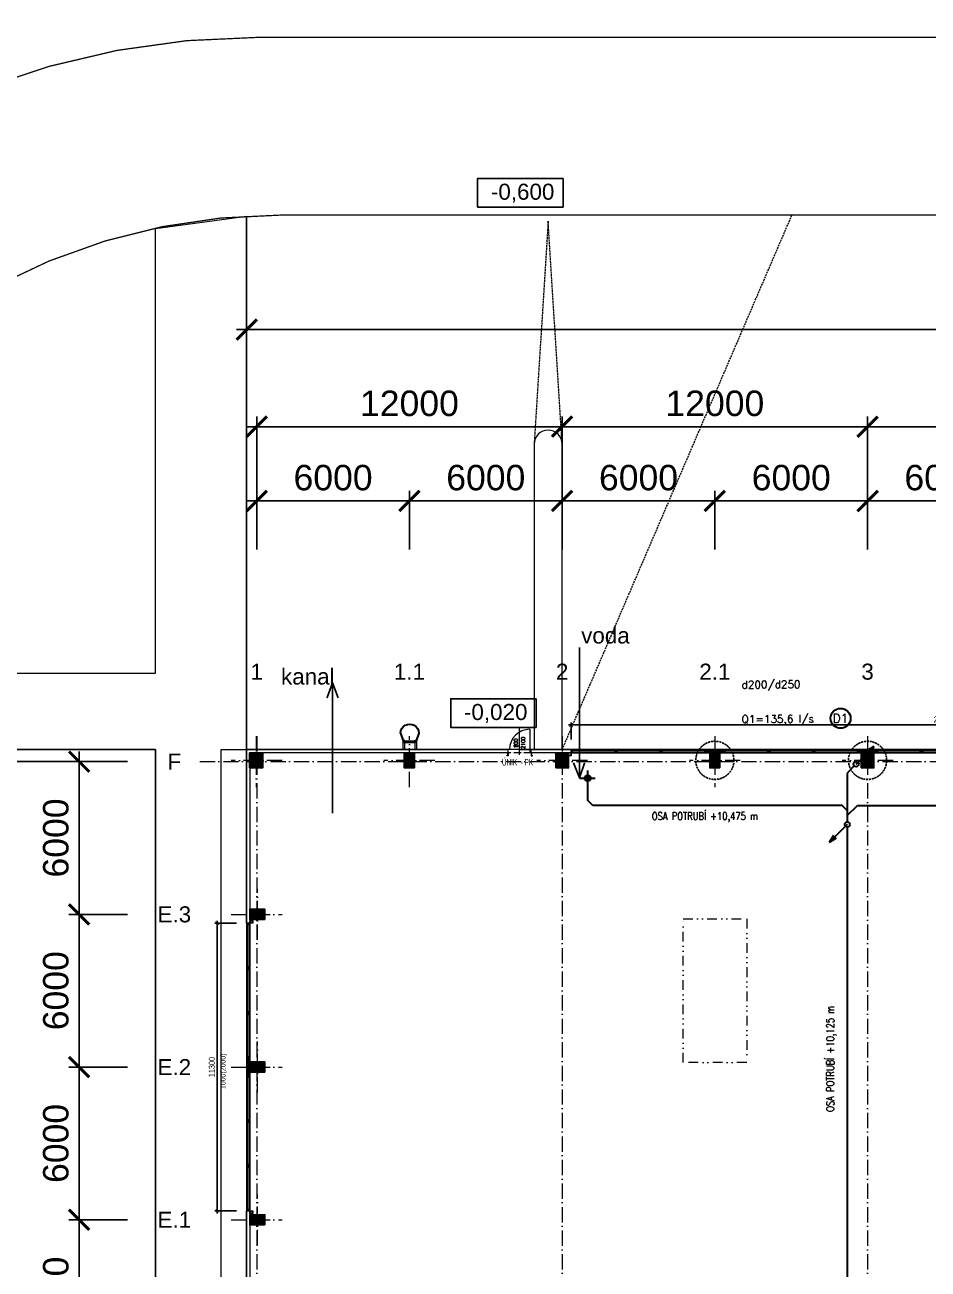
# Model space of a CAD drawing. Header units: millimetres. Extents: x 325046 to 1268204, y 1875583 to 2761998.
# Drawn here: x 696971 to 732457, y 2570956 to 2619836 of the extents above; entities that cross this region are included whole.
import ezdxf
from ezdxf.enums import TextEntityAlignment as Align

# ---------------------------------------------------------------- set-up
doc = ezdxf.new("R2010")
doc.units = ezdxf.units.MM
doc.header["$LTSCALE"] = 100
doc.header["$PDMODE"] = 65
for name, pattern in [('ACAD_ISO05W100', [33, 24, -3, 0, -3, 0, -3]), ('ACAD_ISO10W100', [18.5, 12, -3, 0.5, -3]), ('Carkovana', [0.21, 0.15, -0.06]), ('CONTINOUS', [0]), ('DASHED', [0.75, 0.5, -0.25]), ('DIVIDE', [31.75, 12.7, -6.35, 0, -6.35, 0, -6.35]), ('SO02_F11anp01$0${ Leader Line}', [0])]:
    doc.linetypes.add(name, pattern=pattern)
for name, color, linetype, lineweight, true_color in [('DVEŘE - POPIS', 7, 'Continuous', 5, 0x008a22), ('Komunikace - obrys - 1.etapa', 7, 'Continuous', 15, 0x901be4), ('Komunikace - obrys - páteřní', 7, 'Continuous', 25, 0xd91268), ('Korabek-bezp_vtoky_trasy', 7, 'CONTINOUS', 30, 0x9d626f), ('Korabek-text', 7, 'Continuous', 0, 0x7a7a7a), ('Korabek-trasy', 7, 'Continuous', 30, 0x7478c3), ('Korabek-vpuste', 7, 'Continuous', 30, 0x6f7ceb), ('Manipulační - obrys - 1. etapa', 7, 'Continuous', 13, 0x1a63a8), ('OCELOVÉ KONSTRUKCE', 7, 'Continuous', 13, 0x2865c8), ('otvory', 7, 'Continuous', 20, 0xb30000), ('Parkování - členění - 2. etapa', 7, 'Continuous', 9, 0x4f4fb0), ('PO - dveře a odolnosti', 7, 'Continuous', 9, 0xc51645), ('POŽÁRNÍ ŽEBŘÍK', 7, 'Continuous', 13, 0x4752b3), ('Pěší - obrys - 1. etapa', 7, 'Continuous', 13, 0x1a63a8), ('Světlíky', 7, 'DIVIDE', 15, 0xf81696)]:
    doc.layers.add(name, color=color, linetype=linetype, lineweight=lineweight, true_color=true_color)
for name, color, linetype, lineweight in [('FASÁDY filling', 7, 'Continuous', 5), ('Objekty - osy', 5, 'ACAD_ISO10W100', 20), ('OBVODOVÝ PLÁŠŤ', 2, 'Continuous', 9), ('ŽB - Šraf-prefa', 253, 'Continuous', 13)]:
    doc.layers.add(name, color=color, linetype=linetype, lineweight=lineweight)
for name, color, linetype in [('Kanal - napojení', 2, 'Continuous'), ('kóty 100', 5, 'Continuous'), ('Kóty osové', 5, 'Continuous'), ('OKNA - RASTR', 5, 'Continuous'), ('ŽB- SLOUPY', 3, 'Continuous')]:
    doc.layers.add(name, color=color, linetype=linetype)
for name, color, linetype, true_color in [('Popis OS', 7, 'Continuous', 0xbd0a5d), ('Příprava na dock', 7, 'Continuous', 0x616161), ('VÝŠKOVÉ KOTY', 7, 'Continuous', 0xf90b4b)]:
    doc.layers.add(name, color=color, linetype=linetype, true_color=true_color)
doc.styles.add('ARIAL NARROW', font='ARIALN.TTF')
doc.styles.add('ARIL-TENKÝ', font='arial.ttf')
doc.styles.add('FSIMPLEX', font='simplex.shx')
doc.styles.add('ROMANS', font='romans.shx', dxfattribs={"width": 0.8})
doc.dimstyles.new('100', dxfattribs={"dimscale": 100, "dimtxt": 2.3, "dimasz": 1.5, "dimexe": 1, "dimexo": 4, "dimgap": 1, "dimtad": 1, "dimdec": 0, "dimzin": 0, "dimdsep": 46, "dimtxsty": 'ARIAL NARROW', "dimblk": 'ARCHTICK', "dimcen": 4, "dimdle": 1, "dimclrd": 256, "dimclre": 256, "dimclrt": 7, "dimadec": 0, "dimazin": 0, "dimtfac": 1, "dimtdec": 0, "dimtix": 1, "dimtofl": 0, "dimtmove": 0, "dimatfit": 2, "dimldrblk": 'OBLIQUE', "dimfxl": 1, "dimtolj": 1, "dimtzin": 0, "dimlwd": -1, "dimlwe": -1, "dimarcsym": 1})
doc.dimstyles.new('400', dxfattribs={"dimscale": 400, "dimtxt": 2.5, "dimasz": 2, "dimexe": 1, "dimexo": 12, "dimgap": 1, "dimtad": 1, "dimdec": 0, "dimzin": 0, "dimdsep": 46, "dimtxsty": 'ARIL-TENKÝ', "dimblk": 'ARCHTICK', "dimcen": 4, "dimdle": 1, "dimclrd": 256, "dimclre": 256, "dimclrt": 7, "dimadec": 0, "dimazin": 0, "dimtfac": 1, "dimtdec": 0, "dimtix": 1, "dimtofl": 0, "dimtmove": 0, "dimatfit": 0, "dimldrblk": 'OBLIQUE', "dimfxl": 1, "dimtolj": 1, "dimtzin": 0, "dimlwd": -1, "dimlwe": -1, "dimarcsym": 0})

# ---------------------------------------------------------------- blocks, each defined once
blk = doc.blocks.new('H1 PU')
at = {"layer": 'Příprava na dock', "linetype": 'DASHED', "ltscale": 1.5}
blk.add_circle((1537736, -4876565), 750, dxfattribs=at)
blk = doc.blocks.new('_ARCHTICK')
at = {"color": 0, "linetype": 'ByBlock', "const_width": 0.15}
blk.add_lwpolyline([(-0.5, -0.5), (0.5, 0.5)], dxfattribs=at)
blk = doc.blocks.new('*D130')
at = {"layer": 'Defpoints', "color": 0, "transparency": 16777216}
for p in [(705804, 2590893), (699102, 2584893), (705804, 2584893)]:
    blk.add_point(p, dxfattribs=at)
at = {"layer": 'Kóty osové', "transparency": 16777216}
for p, q in [((699102, 2591293), (699102, 2584493)), ((701004, 2590893), (698702, 2590893)), ((701004, 2584893), (698702, 2584893))]:
    blk.add_line(p, q, dxfattribs=at)
at = {"layer": 'Kóty osové', "transparency": 16777216, "xscale": 800, "yscale": 800, "zscale": 800}
for p, rotation in [((699102, 2590893), 90), ((699102, 2584893), 270)]:
    blk.add_blockref('_ARCHTICK', p, dxfattribs=dict(at, rotation=rotation))
at = {"layer": 'Kóty osové', "color": 7, "transparency": 16777216, "insert": (698191, 2587893), "char_height": 1000, "attachment_point": 5, "rotation": 90, "style": 'ARIL-TENKÝ'}
blk.add_mtext('\\A1;6000', dxfattribs=at)
blk = doc.blocks.new('_Oblique')
at = {"color": 0, "lineweight": -2}
blk.add_line((-0.5, -0.5), (0.5, 0.5), dxfattribs=at)
blk = doc.blocks.new('*D131')
at = {"layer": 'Defpoints', "color": 0, "transparency": 16777216}
for p in [(705804, 2584893), (699102, 2578893), (705804, 2578893)]:
    blk.add_point(p, dxfattribs=at)
at = {"layer": 'Kóty osové', "transparency": 16777216}
for p, q in [((701004, 2584893), (698702, 2584893)), ((699102, 2585293), (699102, 2578493)), ((701004, 2578893), (698702, 2578893))]:
    blk.add_line(p, q, dxfattribs=at)
at = {"layer": 'Kóty osové', "transparency": 16777216, "xscale": 800, "yscale": 800, "zscale": 800}
for p, rotation in [((699102, 2584893), 90), ((699102, 2578893), 270)]:
    blk.add_blockref('_ARCHTICK', p, dxfattribs=dict(at, rotation=rotation))
at = {"layer": 'Kóty osové', "color": 7, "transparency": 16777216, "insert": (698191, 2581893), "char_height": 1000, "attachment_point": 5, "rotation": 90, "style": 'ARIL-TENKÝ'}
blk.add_mtext('\\A1;6000', dxfattribs=at)
blk = doc.blocks.new('*D132')
at = {"layer": 'Defpoints', "color": 0, "transparency": 16777216}
for p in [(705804, 2578893), (699102, 2572893), (705804, 2572893)]:
    blk.add_point(p, dxfattribs=at)
at = {"layer": 'Kóty osové', "transparency": 16777216}
for p, q in [((699102, 2579293), (699102, 2572493)), ((701004, 2578893), (698702, 2578893)), ((701004, 2572893), (698702, 2572893))]:
    blk.add_line(p, q, dxfattribs=at)
at = {"layer": 'Kóty osové', "transparency": 16777216, "xscale": 800, "yscale": 800, "zscale": 800}
for p, rotation in [((699102, 2578893), 90), ((699102, 2572893), 270)]:
    blk.add_blockref('_ARCHTICK', p, dxfattribs=dict(at, rotation=rotation))
at = {"layer": 'Kóty osové', "color": 7, "transparency": 16777216, "insert": (698191, 2575893), "char_height": 1000, "attachment_point": 5, "rotation": 90, "style": 'ARIL-TENKÝ'}
blk.add_mtext('\\A1;6000', dxfattribs=at)
blk = doc.blocks.new('*D285')
at = {"layer": 'Defpoints', "color": 0, "transparency": 16777216}
for p in [(705804, 2572893), (699102, 2566893), (705804, 2566893)]:
    blk.add_point(p, dxfattribs=at)
at = {"layer": 'Kóty osové', "transparency": 16777216}
for p, q in [((699102, 2573293), (699102, 2566493)), ((701004, 2572893), (698702, 2572893)), ((701004, 2566893), (698702, 2566893))]:
    blk.add_line(p, q, dxfattribs=at)
at = {"layer": 'Kóty osové', "transparency": 16777216, "xscale": 800, "yscale": 800, "zscale": 800}
for p, rotation in [((699102, 2572893), 90), ((699102, 2566893), 270)]:
    blk.add_blockref('_ARCHTICK', p, dxfattribs=dict(at, rotation=rotation))
at = {"layer": 'Kóty osové', "color": 7, "transparency": 16777216, "insert": (698191, 2569893), "char_height": 1000, "attachment_point": 5, "rotation": 90, "style": 'ARIL-TENKÝ'}
blk.add_mtext('\\A1;6000', dxfattribs=at)
blk = doc.blocks.new('*D295')
at = {"layer": 'Defpoints', "color": 0, "transparency": 16777216}
for p in [(705079, 2590893), (696183, 2566893), (706919, 2566893)]:
    blk.add_point(p, dxfattribs=at)
at = {"layer": 'Kóty osové', "transparency": 16777216}
for p, q in [((696183, 2591293), (696183, 2566493)), ((700279, 2590893), (695783, 2590893)), ((702119, 2566893), (695783, 2566893))]:
    blk.add_line(p, q, dxfattribs=at)
at = {"layer": 'Kóty osové', "transparency": 16777216, "xscale": 800, "yscale": 800, "zscale": 800}
for p, rotation in [((696183, 2590893), 90), ((696183, 2566893), 270)]:
    blk.add_blockref('_ARCHTICK', p, dxfattribs=dict(at, rotation=rotation))
at = {"layer": 'Kóty osové', "color": 7, "transparency": 16777216, "insert": (695272, 2578893), "char_height": 1000, "attachment_point": 5, "rotation": 90, "style": 'ARIL-TENKÝ'}
blk.add_mtext('\\A1;24000', dxfattribs=at)
blk = doc.blocks.new('*D153')
at = {"layer": 'Defpoints', "color": 0, "transparency": 16777216}
for p in [(730079, 2601134), (730079, 2594432), (736079, 2594432)]:
    blk.add_point(p, dxfattribs=at)
at = {"layer": 'Kóty osové', "transparency": 16777216}
for p, q in [((730079, 2599232), (730079, 2601534)), ((736079, 2599232), (736079, 2601534)), ((736479, 2601134), (729679, 2601134))]:
    blk.add_line(p, q, dxfattribs=at)
at = {"layer": 'Kóty osové', "transparency": 16777216, "xscale": 800, "yscale": 800, "zscale": 800, "rotation": 180}
blk.add_blockref('_ARCHTICK', (730079, 2601134), dxfattribs=at)
at = {"layer": 'Kóty osové', "transparency": 16777216, "xscale": 800, "yscale": 800, "zscale": 800}
blk.add_blockref('_ARCHTICK', (736079, 2601134), dxfattribs=at)
at = {"layer": 'Kóty osové', "color": 7, "transparency": 16777216, "insert": (733079, 2602044), "char_height": 1000, "attachment_point": 5, "style": 'ARIL-TENKÝ'}
blk.add_mtext('\\A1;6000', dxfattribs=at)
blk = doc.blocks.new('*D154')
at = {"layer": 'Defpoints', "color": 0, "transparency": 16777216}
for p in [(724079, 2601134), (724079, 2594432), (730079, 2594432)]:
    blk.add_point(p, dxfattribs=at)
at = {"layer": 'Kóty osové', "transparency": 16777216}
for p, q in [((724079, 2599232), (724079, 2601534)), ((730079, 2599232), (730079, 2601534)), ((730479, 2601134), (723679, 2601134))]:
    blk.add_line(p, q, dxfattribs=at)
at = {"layer": 'Kóty osové', "transparency": 16777216, "xscale": 800, "yscale": 800, "zscale": 800, "rotation": 180}
blk.add_blockref('_ARCHTICK', (724079, 2601134), dxfattribs=at)
at = {"layer": 'Kóty osové', "transparency": 16777216, "xscale": 800, "yscale": 800, "zscale": 800}
blk.add_blockref('_ARCHTICK', (730079, 2601134), dxfattribs=at)
at = {"layer": 'Kóty osové', "color": 7, "transparency": 16777216, "insert": (727079, 2602044), "char_height": 1000, "attachment_point": 5, "style": 'ARIL-TENKÝ'}
blk.add_mtext('\\A1;6000', dxfattribs=at)
blk = doc.blocks.new('*D155')
at = {"layer": 'Defpoints', "color": 0, "transparency": 16777216}
for p in [(718079, 2601134), (718079, 2594432), (724079, 2594432)]:
    blk.add_point(p, dxfattribs=at)
at = {"layer": 'Kóty osové', "transparency": 16777216}
for p, q in [((718079, 2599232), (718079, 2601534)), ((724079, 2599232), (724079, 2601534)), ((724479, 2601134), (717679, 2601134))]:
    blk.add_line(p, q, dxfattribs=at)
at = {"layer": 'Kóty osové', "transparency": 16777216, "xscale": 800, "yscale": 800, "zscale": 800, "rotation": 180}
blk.add_blockref('_ARCHTICK', (718079, 2601134), dxfattribs=at)
at = {"layer": 'Kóty osové', "transparency": 16777216, "xscale": 800, "yscale": 800, "zscale": 800}
blk.add_blockref('_ARCHTICK', (724079, 2601134), dxfattribs=at)
at = {"layer": 'Kóty osové', "color": 7, "transparency": 16777216, "insert": (721079, 2602044), "char_height": 1000, "attachment_point": 5, "style": 'ARIL-TENKÝ'}
blk.add_mtext('\\A1;6000', dxfattribs=at)
blk = doc.blocks.new('*D156')
at = {"layer": 'Defpoints', "color": 0, "transparency": 16777216}
for p in [(712079, 2601134), (712079, 2594432), (718079, 2594432)]:
    blk.add_point(p, dxfattribs=at)
at = {"layer": 'Kóty osové', "transparency": 16777216}
for p, q in [((712079, 2599232), (712079, 2601534)), ((718079, 2599232), (718079, 2601534)), ((718479, 2601134), (711679, 2601134))]:
    blk.add_line(p, q, dxfattribs=at)
at = {"layer": 'Kóty osové', "transparency": 16777216, "xscale": 800, "yscale": 800, "zscale": 800, "rotation": 180}
blk.add_blockref('_ARCHTICK', (712079, 2601134), dxfattribs=at)
at = {"layer": 'Kóty osové', "transparency": 16777216, "xscale": 800, "yscale": 800, "zscale": 800}
blk.add_blockref('_ARCHTICK', (718079, 2601134), dxfattribs=at)
at = {"layer": 'Kóty osové', "color": 7, "transparency": 16777216, "insert": (715079, 2602044), "char_height": 1000, "attachment_point": 5, "style": 'ARIL-TENKÝ'}
blk.add_mtext('\\A1;6000', dxfattribs=at)
blk = doc.blocks.new('*D157')
at = {"layer": 'Defpoints', "color": 0, "transparency": 16777216}
for p in [(706079, 2601134), (706079, 2594432), (712079, 2594432)]:
    blk.add_point(p, dxfattribs=at)
at = {"layer": 'Kóty osové', "transparency": 16777216}
for p, q in [((706079, 2599232), (706079, 2601534)), ((712079, 2599232), (712079, 2601534)), ((712479, 2601134), (705679, 2601134))]:
    blk.add_line(p, q, dxfattribs=at)
at = {"layer": 'Kóty osové', "transparency": 16777216, "xscale": 800, "yscale": 800, "zscale": 800, "rotation": 180}
blk.add_blockref('_ARCHTICK', (706079, 2601134), dxfattribs=at)
at = {"layer": 'Kóty osové', "transparency": 16777216, "xscale": 800, "yscale": 800, "zscale": 800}
blk.add_blockref('_ARCHTICK', (712079, 2601134), dxfattribs=at)
at = {"layer": 'Kóty osové', "color": 7, "transparency": 16777216, "insert": (709079, 2602044), "char_height": 1000, "attachment_point": 5, "style": 'ARIL-TENKÝ'}
blk.add_mtext('\\A1;6000', dxfattribs=at)
blk = doc.blocks.new('*D158')
at = {"layer": 'Defpoints', "color": 0, "transparency": 16777216}
for p in [(706079, 2604052), (718079, 2599232), (706079, 2594552)]:
    blk.add_point(p, dxfattribs=at)
at = {"layer": 'Kóty osové', "transparency": 16777216}
for p, q in [((706079, 2599352), (706079, 2604452)), ((718079, 2604032), (718079, 2604452)), ((718479, 2604052), (705679, 2604052))]:
    blk.add_line(p, q, dxfattribs=at)
at = {"layer": 'Kóty osové', "transparency": 16777216, "xscale": 800, "yscale": 800, "zscale": 800, "rotation": 180}
blk.add_blockref('_ARCHTICK', (706079, 2604052), dxfattribs=at)
at = {"layer": 'Kóty osové', "transparency": 16777216, "xscale": 800, "yscale": 800, "zscale": 800}
blk.add_blockref('_ARCHTICK', (718079, 2604052), dxfattribs=at)
at = {"layer": 'Kóty osové', "color": 7, "transparency": 16777216, "insert": (712079, 2604963), "char_height": 1000, "attachment_point": 5, "style": 'ARIL-TENKÝ'}
blk.add_mtext('\\A1;12000', dxfattribs=at)
blk = doc.blocks.new('*D201')
at = {"layer": 'Defpoints', "color": 0, "transparency": 16777216}
for p in [(718079, 2604052), (730079, 2599232), (718079, 2594552)]:
    blk.add_point(p, dxfattribs=at)
at = {"layer": 'Kóty osové', "transparency": 16777216}
for p, q in [((718079, 2599352), (718079, 2604452)), ((730079, 2604032), (730079, 2604452)), ((730479, 2604052), (717679, 2604052))]:
    blk.add_line(p, q, dxfattribs=at)
at = {"layer": 'Kóty osové', "transparency": 16777216, "xscale": 800, "yscale": 800, "zscale": 800, "rotation": 180}
blk.add_blockref('_ARCHTICK', (718079, 2604052), dxfattribs=at)
at = {"layer": 'Kóty osové', "transparency": 16777216, "xscale": 800, "yscale": 800, "zscale": 800}
blk.add_blockref('_ARCHTICK', (730079, 2604052), dxfattribs=at)
at = {"layer": 'Kóty osové', "color": 7, "transparency": 16777216, "insert": (724079, 2604963), "char_height": 1000, "attachment_point": 5, "style": 'ARIL-TENKÝ'}
blk.add_mtext('\\A1;12000', dxfattribs=at)
blk = doc.blocks.new('*D202')
at = {"layer": 'Defpoints', "color": 0, "transparency": 16777216}
for p in [(730079, 2604052), (742079, 2599232), (730079, 2594552)]:
    blk.add_point(p, dxfattribs=at)
at = {"layer": 'Kóty osové', "transparency": 16777216}
for p, q in [((730079, 2599352), (730079, 2604452)), ((742079, 2604032), (742079, 2604452)), ((742479, 2604052), (729679, 2604052))]:
    blk.add_line(p, q, dxfattribs=at)
at = {"layer": 'Kóty osové', "transparency": 16777216, "xscale": 800, "yscale": 800, "zscale": 800, "rotation": 180}
blk.add_blockref('_ARCHTICK', (730079, 2604052), dxfattribs=at)
at = {"layer": 'Kóty osové', "transparency": 16777216, "xscale": 800, "yscale": 800, "zscale": 800}
blk.add_blockref('_ARCHTICK', (742079, 2604052), dxfattribs=at)
at = {"layer": 'Kóty osové', "color": 7, "transparency": 16777216, "insert": (736079, 2604963), "char_height": 1000, "attachment_point": 5, "style": 'ARIL-TENKÝ'}
blk.add_mtext('\\A1;12000', dxfattribs=at)
blk = doc.blocks.new('vpust_tučně')
at = {"layer": 'Korabek-vpuste'}
for p, q in [((52.896, 90.921), (53.396, 90.921)), ((53.146, 90.671), (53.146, 91.171))]:
    blk.add_line(p, q, dxfattribs=at)
for radius in [0.1, 0.075, 0.05]:
    blk.add_circle((53.146, 90.921), radius, dxfattribs=at)
blk = doc.blocks.new('A$C73023567')
at = {"layer": 'Korabek-bezp_vtoky_trasy'}
blk.add_lwpolyline([(0, 125195.6), (500, 125195.6), (500, 124595.6), (0, 124595.6)], close=True, dxfattribs=at)
at = {"layer": 'Korabek-text', "lineweight": 30}
blk.add_circle((23214.2, 126546.4), 392.2, dxfattribs=at)
at = {"layer": 'Korabek-trasy'}
for p, q in [((23825, 124745.6), (24522.3, 125442.9)), ((24522.3, 125442.9), (24247.7, 125272.2)), ((24522.3, 125442.9), (24351.6, 125168.3)), ((23754.3, 124674.8), (23475, 124395.6)), ((13275, 124195.6), (13275, 123325.9)), ((23475, 124395.6), (23475, 122475.6)), ((13475.3, 123125.6), (13275, 123325.9)), ((23274.7, 123125.6), (13475.3, 123125.6)), ((23475, 122925.2), (23274.7, 123125.6)), ((23475, 122724.9), (23875.7, 123125.6)), ((23875.7, 123125.6), (29074.7, 123125.6)), ((23475, 122375.6), (22777.7, 121678.2)), ((23475, 122275.6), (23475, 103415.6)), ((22777.7, 121678.2), (22948.4, 121952.8)), ((22777.7, 121678.2), (23052.3, 121848.9))]:
    blk.add_line(p, q, dxfattribs=at)
for centre in [(23825, 124745.6), (23475, 122375.6)]:
    blk.add_circle(centre, 100, dxfattribs=at)
at = {"layer": 'Korabek-vpuste', "xscale": 1200, "yscale": 1200, "zscale": 1200, "rotation": 269.9999999927888}
blk.add_blockref('vpust_tučně', (-95830.6, 187970.4), dxfattribs=at)
at = {"layer": 'Korabek-text', "style": 'ROMANS'}
for s, height, rotation, p in [('d200/d250', 300, 0.3474, (19327.1, 127870.2)), ('Q1=135,6 l/s', 300, 0.3474, (19327.1, 126514.1)), ('D1', 350, 359.6526, (22897.1, 126547.3))]:
    blk.add_text(s, height=height, rotation=rotation, dxfattribs=at).set_placement(p, align=Align.MIDDLE_LEFT)
at = {"layer": 'Korabek-text', "char_height": 300, "width": 28411.347, "attachment_point": 7, "style": 'ROMANS'}
for s, insert, rotation in [('OSA POTRUBÍ +10,475 m', (15799.6, 122463.7), 0), ('OSA POTRUBÍ +10,125 m', (23048.2, 111087.4), 90)]:
    blk.add_mtext(s, dxfattribs=dict(at, insert=insert, rotation=rotation))
blk = doc.blocks.new('A$C404D2E39')
at = {"layer": 'POŽÁRNÍ ŽEBŘÍK', "linetype": 'Continuous', "lineweight": 30}
for p, q in [((0, 368), (104, 68)), ((558, 51), (158, 51)), ((158, 5), (577, 5)), ((716, 368), (614, 72))]:
    blk.add_line(p, q, dxfattribs=at)
blk.add_lwpolyline([(152, 9, 0.414214), (156, 5), (158, 5), (158, 68), (96, 68), (96, 66, 0.414214), (100, 61), (143, 61, -0.414214), (152, 53)], format="xyb", close=True, dxfattribs=at)
for radius in [38, 33]:
    blk.add_circle((596, 38), radius, dxfattribs=at)
blk.add_arc((358, 368), 358, 360, 180, dxfattribs=at)
blk = doc.blocks.new('A$C705562B2')
at = {"layer": 'POŽÁRNÍ ŽEBŘÍK'}
for p, q in [((90, 283), (90, 0)), ((148, 340), (148, 0)), ((558, 283), (558, 0)), ((616, 340), (616, 0))]:
    blk.add_line(p, q, dxfattribs=at)
at = {"layer": 'POŽÁRNÍ ŽEBŘÍK', "xscale": -1, "rotation": 0.0002103948148501899}
blk.add_blockref('A$C404D2E39', (716, 278), dxfattribs=at)
blk = doc.blocks.new('*D509')
at = {"layer": 'Defpoints', "color": 0, "ltscale": 100, "transparency": 16777216}
for p in [(705684, 2584543), (704531, 2573243), (705684, 2573243)]:
    blk.add_point(p, dxfattribs=at)
at = {"layer": 'kóty 100', "ltscale": 100, "transparency": 16777216}
for p, q in [((705284, 2584543), (704431, 2584543)), ((704531, 2584643), (704531, 2573143)), ((705284, 2573243), (704431, 2573243))]:
    blk.add_line(p, q, dxfattribs=at)
at = {"layer": 'kóty 100', "ltscale": 100, "transparency": 16777216, "xscale": 150, "yscale": 150, "zscale": 150}
for p, rotation in [((704531, 2584543), 90), ((704531, 2573243), 270)]:
    blk.add_blockref('_ARCHTICK', p, dxfattribs=dict(at, rotation=rotation))
at = {"layer": 'kóty 100', "color": 7, "ltscale": 100, "transparency": 16777216, "insert": (704314, 2578893), "char_height": 230, "attachment_point": 5, "rotation": 90, "style": 'ARIAL NARROW'}
blk.add_mtext('\\A1;11300', dxfattribs=at)
blk = doc.blocks.new('*D510')
at = {"layer": 'Defpoints', "color": 0, "ltscale": 100, "transparency": 16777216}
for p in [(718429, 2592336), (718429, 2591363), (747729, 2591363)]:
    blk.add_point(p, dxfattribs=at)
at = {"layer": 'kóty 100', "ltscale": 100, "transparency": 16777216}
for p, q in [((747829, 2592336), (718329, 2592336)), ((718429, 2591763), (718429, 2592436)), ((747729, 2591763), (747729, 2592436))]:
    blk.add_line(p, q, dxfattribs=at)
at = {"layer": 'kóty 100', "ltscale": 100, "transparency": 16777216, "xscale": 150, "yscale": 150, "zscale": 150, "rotation": 180}
blk.add_blockref('_ARCHTICK', (718429, 2592336), dxfattribs=at)
at = {"layer": 'kóty 100', "ltscale": 100, "transparency": 16777216, "xscale": 150, "yscale": 150, "zscale": 150}
blk.add_blockref('_ARCHTICK', (747729, 2592336), dxfattribs=at)
at = {"layer": 'kóty 100', "color": 7, "ltscale": 100, "transparency": 16777216, "insert": (733079, 2592553), "char_height": 230, "attachment_point": 5, "style": 'ARIAL NARROW'}
blk.add_mtext('\\A1;29300', dxfattribs=at)
blk = doc.blocks.new('*D1556')
at = {"layer": 'Defpoints', "color": 0, "transparency": 16777216}
for p in [(705684, 2607866), (705684, 2591363), (1078474, 2591363)]:
    blk.add_point(p, dxfattribs=at)
at = {"layer": 'Kóty osové', "transparency": 16777216}
for p, q in [((1078874, 2607866), (705284, 2607866)), ((705684, 2596163), (705684, 2608266)), ((1078474, 2596163), (1078474, 2608266))]:
    blk.add_line(p, q, dxfattribs=at)
at = {"layer": 'Kóty osové', "transparency": 16777216, "xscale": 800, "yscale": 800, "zscale": 800, "rotation": 180}
blk.add_blockref('_ARCHTICK', (705684, 2607866), dxfattribs=at)
at = {"layer": 'Kóty osové', "transparency": 16777216, "xscale": 800, "yscale": 800, "zscale": 800}
blk.add_blockref('_ARCHTICK', (1078474, 2607866), dxfattribs=at)
at = {"layer": 'Kóty osové', "color": 7, "transparency": 16777216, "insert": (892079, 2608777), "char_height": 1000, "attachment_point": 5, "style": 'ARIL-TENKÝ'}
blk.add_mtext('\\A1;372790', dxfattribs=at)
blk = doc.blocks.new('*D1558')
at = {"layer": 'Defpoints', "color": 0, "transparency": 16777216}
for p in [(692991, 2591363), (705684, 2591363), (705684, 2470423)]:
    blk.add_point(p, dxfattribs=at)
at = {"layer": 'Kóty osové', "transparency": 16777216}
for p, q in [((692991, 2470023), (692991, 2591763)), ((700884, 2591363), (692591, 2591363)), ((700884, 2470423), (692591, 2470423))]:
    blk.add_line(p, q, dxfattribs=at)
at = {"layer": 'Kóty osové', "transparency": 16777216, "xscale": 800, "yscale": 800, "zscale": 800}
for p, rotation in [((692991, 2591363), 90), ((692991, 2470423), 270)]:
    blk.add_blockref('_ARCHTICK', p, dxfattribs=dict(at, rotation=rotation))
at = {"layer": 'Kóty osové', "color": 7, "transparency": 16777216, "insert": (692080, 2530893), "char_height": 1000, "attachment_point": 5, "rotation": 90, "style": 'ARIL-TENKÝ'}
blk.add_mtext('\\A1;120940', dxfattribs=at)

msp = doc.modelspace()

# ---------------------------------------------------------------- hatches: boundary and pattern name
at = {"layer": 'FASÁDY filling', "ltscale": 200, "true_color": 0x8f9ca3}
h = msp.add_hatch(color=253, dxfattribs=at)
h.dxf.hatch_style = 1
h.paths.add_polyline_path([(724378.7, 2591312.7), (724378.7, 2591242.7), (723778.7, 2591242.7), (723778.7, 2591312.7)])
h = msp.add_hatch(color=253, dxfattribs=at)
h.dxf.hatch_style = 1
h.paths.add_polyline_path([(730378.7, 2591312.7), (730378.7, 2591242.7), (729778.7, 2591242.7), (729778.7, 2591312.7)])
h = msp.add_hatch(color=253, dxfattribs=at)
h.dxf.hatch_style = 1
h.paths.add_polyline_path([(705733.7, 2579192.7), (705803.7, 2579192.7), (705803.7, 2578592.7), (705733.7, 2578592.7)])
at = {"layer": 'ŽB - Šraf-prefa'}
h = msp.add_hatch(color=256, dxfattribs=at)
h.dxf.hatch_style = 1
h.paths.add_polyline_path([(705803.7, 2590642.7), (706303.7, 2590642.7), (706303.7, 2591242.7), (705803.7, 2591242.7)])
h = msp.add_hatch(color=256, dxfattribs=at)
h.dxf.hatch_style = 1
h.paths.add_polyline_path([(712278.7, 2590642.7), (711878.7, 2590642.7), (711878.7, 2591242.7), (712278.7, 2591242.7)])
h = msp.add_hatch(color=256, dxfattribs=at)
h.dxf.hatch_style = 1
h.paths.add_polyline_path([(717828.7, 2590642.7), (718328.7, 2590642.7), (718328.7, 2591242.7), (717828.7, 2591242.7)])
h = msp.add_hatch(color=256, dxfattribs=at)
h.dxf.hatch_style = 1
h.paths.add_polyline_path([(724278.7, 2590642.7), (723878.7, 2590642.7), (723878.7, 2591242.7), (724278.7, 2591242.7)])
h = msp.add_hatch(color=256, dxfattribs=at)
h.dxf.hatch_style = 1
h.paths.add_polyline_path([(729828.7, 2590642.7), (730328.7, 2590642.7), (730328.7, 2591242.7), (729828.7, 2591242.7)])
h = msp.add_hatch(color=256, dxfattribs=at)
h.dxf.hatch_style = 1
h.paths.add_polyline_path([(706403.7, 2584692.7), (706403.7, 2585092.7), (705803.7, 2585092.7), (705803.7, 2584692.7)])
h = msp.add_hatch(color=256, dxfattribs=at)
h.dxf.hatch_style = 1
h.paths.add_polyline_path([(706403.7, 2578692.7), (706403.7, 2579092.7), (705803.7, 2579092.7), (705803.7, 2578692.7)])
h = msp.add_hatch(color=256, dxfattribs=at)
h.dxf.hatch_style = 1
h.paths.add_polyline_path([(706403.7, 2572692.7), (706403.7, 2573092.7), (705803.7, 2573092.7), (705803.7, 2572692.7)])

# ---------------------------------------------------------------- linework, layer by layer
at = {"layer": 'Kanal - napojení', "linetype": 'ByBlock', "ltscale": 100}
for points in [[(718756.8, 2595373), (718756.8, 2590253), (718963.5, 2590832.1), (718756.8, 2590253), (718530.7, 2590844.5)], [(709053.1, 2588870.3), (709053.1, 2593990.3), (708846.4, 2593411.2), (709053.1, 2593990.3), (709279.2, 2593398.9)]]:
    msp.add_lwpolyline(points, dxfattribs=at)
at = {"layer": 'Komunikace - obrys - 1.etapa', "const_width": 50}
msp.add_lwpolyline([(683105.6, 2424627.7, -0.409908), (701103.7, 2442362.7), (756229.3, 2442362.7, 0.1823104), (779342.4, 2451080, -0.3771817), (799815.1, 2451079.1, 0.1851001), (823594.2, 2442320.1), (995603.3, 2442362.7), (995601.3, 2449363.8), (830802.7, 2449363.2, -0.1831268), (804292.9, 2459409.4, 0.3789644), (775131.9, 2459409.3, -0.1831263), (748622.2, 2449362.9), (701103.7, 2449362.7, -0.4142146), (683103.7, 2467362.7), (683287.9, 2588698.6, -0.4137746), (706988.3, 2612362.6), (1097273.7, 2612362.7), (1097273.8, 2619345.1), (706104.2, 2619344.9, 0.414219), (676103.7, 2589344.9), (676103.7, 2424627.7)], format="xyb", dxfattribs=at)
at = {"layer": 'Komunikace - obrys - páteřní', "const_width": 200}
msp.add_lwpolyline([(706651.1, 2650362.7, -0.0339534), (705775.5, 2643640.4, -0.1230105), (700189.6, 2631842.2, -0.097027), (691580.2, 2623785.4, -0.0078047), (680451.9, 2617984.9, -0.073117), (753604.4, 2630571.5), (753604.4, 2630571.5), (758737.9, 2630324.9), (815669.8, 2630359.7, -0.9677443), (815678.7, 2619361.4), (836678.7, 2619358.7, -0.9962388), (836644.1, 2630362.6), (959603.7, 2630362.7, -0.999999), (959603.6, 2619362.7), (980603.6, 2619362.7, -1), (980603.6, 2630362.7), (1086985.3, 2630362.7, -0.0522306)], format="xyb", dxfattribs=at)
at = {"layer": 'kóty 100', "ltscale": 100}
msp.add_line((716408.7, 2591362.7), (773598.7, 2591362.7), dxfattribs=at)
at = {"layer": 'Manipulační - obrys - 1. etapa'}
msp.add_lwpolyline([(753758.7, 2591362.7), (705683.7, 2591362.7), (705683.7, 2612324.5)], dxfattribs=at)
msp.add_lwpolyline([(686103.7, 2538862.7, 0.4393818), (683207.7, 2535862.6), (683225.9, 2547862.5, 0.443891), (686103.7, 2544862.7), (688103.7, 2544862.7, 0.4142135), (691103.7, 2547862.7), (686103.7, 2547862.7), (686103.7, 2591362.7), (702103.7, 2591362.7), (702103.7, 2470362.7), (686103.7, 2470362.7), (686103.7, 2535862.7), (691103.7, 2535862.7, 0.4142136), (688103.7, 2538862.7), (686103.7, 2538862.7)], format="xyb", dxfattribs=at)
at = {"layer": 'Manipulační - obrys - 1. etapa', "ltscale": 100}
msp.add_lwpolyline([(705683.7, 2470422.7), (704683.7, 2470422.7), (704683.7, 2591362.7), (705683.7, 2591362.7)], dxfattribs=at)
at = {"layer": 'Objekty - osy', "ltscale": 0.5}
for points in [[(706053.7, 2591892.7), (706053.7, 2589892.7)], [(706078.7, 2591892.7), (706078.7, 2469892.7)], [(712078.7, 2589892.7), (712078.7, 2591892.7)], [(718078.7, 2591892.7), (718078.7, 2469892.7)], [(724078.7, 2591892.7), (724078.7, 2589892.7)], [(730078.7, 2591892.7), (730078.7, 2469892.7)], [(703843.7, 2590892.7), (1077843.7, 2590892.7)], [(707078.7, 2590942.7), (705078.7, 2590942.7)], [(713078.7, 2590942.7), (711078.7, 2590942.7)], [(719078.7, 2590942.7), (717078.7, 2590942.7)], [(725078.7, 2590942.7), (723078.7, 2590942.7)], [(731078.7, 2590942.7), (729078.7, 2590942.7)], [(706103.7, 2583892.7), (706103.7, 2585892.7)], [(705078.7, 2584892.7), (707078.7, 2584892.7)], [(706103.7, 2577892.7), (706103.7, 2579892.7)], [(705078.7, 2578892.7), (707078.7, 2578892.7)], [(706103.7, 2571892.7), (706103.7, 2573892.7)], [(705078.7, 2572892.7), (707078.7, 2572892.7)]]:
    msp.add_lwpolyline(points, dxfattribs=at)
at = {"layer": 'OBVODOVÝ PLÁŠŤ'}
for p, q in [((715958.7, 2591242.7), (715958.7, 2591362.7)), ((716858.7, 2591242.7), (716858.7, 2591362.7))]:
    msp.add_line(p, q, dxfattribs=at)
for points in [[(705683.7, 2584542.7), (705683.7, 2591362.7), (715958.7, 2591362.7)], [(715958.7, 2591242.7), (705803.7, 2591242.7), (705803.7, 2584542.7), (705683.7, 2584542.7)], [(716858.7, 2591362.7), (718428.7, 2591362.7), (718428.7, 2591242.7), (716858.7, 2591242.7)], [(705683.7, 2566542.7), (705683.7, 2573242.7), (705803.7, 2573242.7), (705803.7, 2566542.7)]]:
    msp.add_lwpolyline(points, dxfattribs=at)
at = {"layer": 'OCELOVÉ KONSTRUKCE', "flags": 128}
for points in [[(715908.7, 2591242.7), (715958.7, 2591242.7), (715958.7, 2591122.7), (715908.7, 2591122.7), (715908.7, 2591132.7), (715948.7, 2591132.7), (715948.7, 2591232.7), (715908.7, 2591232.7), (715908.7, 2591242.7)], [(716908.7, 2591242.7), (716858.7, 2591242.7), (716858.7, 2591122.7), (716908.7, 2591122.7), (716908.7, 2591132.7), (716868.7, 2591132.7), (716868.7, 2591232.7), (716908.7, 2591232.7), (716908.7, 2591242.7)]]:
    msp.add_lwpolyline(points, dxfattribs=at)
for points in [[(718428.7, 2591242.7), (718428.7, 2591122.7), (718328.7, 2591122.7), (718328.7, 2591242.7)], [(718418.7, 2591232.7), (718418.7, 2591132.7), (718338.7, 2591132.7), (718338.7, 2591232.7)], [(705803.7, 2584642.7), (705923.7, 2584642.7), (705923.7, 2584542.7), (705803.7, 2584542.7)], [(705813.7, 2584635.7), (705913.7, 2584635.7), (705913.7, 2584555.7), (705813.7, 2584555.7)], [(705803.7, 2573242.7), (705923.7, 2573242.7), (705923.7, 2573142.7), (705803.7, 2573142.7)], [(705813.7, 2573232.7), (705913.7, 2573232.7), (705913.7, 2573152.7), (705813.7, 2573152.7)]]:
    msp.add_lwpolyline(points, close=True, dxfattribs=at)
at = {"layer": 'OKNA - RASTR'}
for p, q in [((718478.7, 2591242.7), (718478.7, 2591312.7)), ((720145.3, 2591242.7), (720145.3, 2591312.7)), ((720245.3, 2591242.7), (720245.3, 2591312.7)), ((721912, 2591242.7), (721912, 2591312.7)), ((722012, 2591242.7), (722012, 2591312.7)), ((723678.6, 2591242.7), (723678.6, 2591312.7)), ((723778.7, 2591242.7), (723778.7, 2591312.7)), ((724378.7, 2591242.7), (724378.7, 2591312.7)), ((724478.7, 2591242.7), (724478.7, 2591312.7)), ((726145.3, 2591242.7), (726145.3, 2591312.7)), ((726245.3, 2591242.7), (726245.3, 2591312.7)), ((727912, 2591242.7), (727912, 2591312.7)), ((728012, 2591242.7), (728012, 2591312.7)), ((729678.6, 2591242.7), (729678.6, 2591312.7)), ((729778.7, 2591242.7), (729778.7, 2591312.7)), ((730378.7, 2591242.7), (730378.7, 2591312.7)), ((730478.7, 2591242.7), (730478.7, 2591312.7)), ((732145.3, 2591242.7), (732145.3, 2591312.7)), ((732245.3, 2591242.7), (732245.3, 2591312.7)), ((705803.7, 2584492.7), (705733.7, 2584492.7)), ((705803.7, 2582826), (705733.7, 2582826)), ((705803.7, 2582726), (705733.7, 2582726)), ((705803.7, 2581059.4), (705733.7, 2581059.4)), ((705803.7, 2580959.4), (705733.7, 2580959.4)), ((705803.7, 2579292.7), (705733.7, 2579292.7)), ((705803.7, 2579192.7), (705733.7, 2579192.7)), ((705803.7, 2578592.7), (705733.7, 2578592.7)), ((705803.7, 2578492.7), (705733.7, 2578492.7)), ((705803.7, 2576826), (705733.7, 2576826)), ((705803.7, 2576726), (705733.7, 2576726)), ((705803.7, 2575059.4), (705733.7, 2575059.4)), ((705803.7, 2574959.4), (705733.7, 2574959.4)), ((705803.7, 2573292.7), (705733.7, 2573292.7))]:
    msp.add_line(p, q, dxfattribs=at)
for points in [[(720195.3, 2591312.7), (720195.3, 2591242.7), (718428.7, 2591242.7), (718428.7, 2591312.7)], [(721962, 2591312.7), (721962, 2591242.7), (720195.3, 2591242.7), (720195.3, 2591312.7)], [(723728.6, 2591312.7), (723728.6, 2591242.7), (721962, 2591242.7), (721962, 2591312.7)], [(724428.7, 2591312.7), (724428.7, 2591242.7), (723728.7, 2591242.7), (723728.7, 2591312.7)], [(726195.3, 2591312.7), (726195.3, 2591242.7), (724428.7, 2591242.7), (724428.7, 2591312.7)], [(727962, 2591312.7), (727962, 2591242.7), (726195.3, 2591242.7), (726195.3, 2591312.7)], [(729728.6, 2591312.7), (729728.6, 2591242.7), (727962, 2591242.7), (727962, 2591312.7)], [(730428.7, 2591312.7), (730428.7, 2591242.7), (729728.7, 2591242.7), (729728.7, 2591312.7)], [(732195.3, 2591312.7), (732195.3, 2591242.7), (730428.7, 2591242.7), (730428.7, 2591312.7)], [(733962, 2591312.7), (733962, 2591242.7), (732195.3, 2591242.7), (732195.3, 2591312.7)], [(705733.7, 2584542.7), (705803.7, 2584542.7), (705803.7, 2582776), (705733.7, 2582776)], [(705733.7, 2582776), (705803.7, 2582776), (705803.7, 2581009.4), (705733.7, 2581009.4)], [(705733.7, 2581009.4), (705803.7, 2581009.4), (705803.7, 2579242.7), (705733.7, 2579242.7)], [(705733.7, 2579242.7), (705803.7, 2579242.7), (705803.7, 2578542.7), (705733.7, 2578542.7)], [(705733.7, 2578542.7), (705803.7, 2578542.7), (705803.7, 2576776), (705733.7, 2576776)], [(705733.7, 2576776), (705803.7, 2576776), (705803.7, 2575009.4), (705733.7, 2575009.4)], [(705733.7, 2575009.4), (705803.7, 2575009.4), (705803.7, 2573242.7), (705733.7, 2573242.7)]]:
    msp.add_lwpolyline(points, close=True, dxfattribs=at)
at = {"layer": 'otvory', "ltscale": 2, "transparency": 33554687}
msp.add_line((716408.7, 2591163.7), (716408.7, 2592237.4), dxfattribs=at)
at = {"layer": 'otvory'}
for p in [(716808.7, 2592162.7), (716808.7, 2591362.7)]:
    msp.add_line(p, (716808.7, 2591237.7), dxfattribs=at)
at = {"layer": 'otvory', "linetype": 'ACAD_ISO05W100', "ltscale": 0.12}
for p, q in [((716858.7, 2591362.7), (715958.7, 2591362.7)), ((716858.7, 2591242.7), (715958.7, 2591242.7))]:
    msp.add_line(p, q, dxfattribs=at)
at = {"layer": 'otvory', "ltscale": 2, "transparency": 33554687}
msp.add_arc((716808.7, 2591362.7), 800, 90, 180, dxfattribs=at)
at = {"layer": 'Parkování - členění - 2. etapa', "linetype": 'Carkovana', "ltscale": 5}
msp.add_line((718078.7, 2591362.7), (727105.2, 2612362.6), dxfattribs=at)
msp.add_lwpolyline([(718079.2, 2603362.7), (717529.2, 2612122.2), (716979.2, 2603362.8)], dxfattribs=at)
at = {"layer": 'Parkování - členění - 2. etapa'}
msp.add_lwpolyline([(718078.7, 2591362.7), (718079.2, 2603362.7, 1), (716979.2, 2603362.8), (716978.7, 2591362.8), (718078.7, 2591362.7)], format="xyb", dxfattribs=at)
at = {"layer": 'Pěší - obrys - 1. etapa'}
msp.add_lwpolyline([(705603.7, 2449362.8), (702103.7, 2449362.7), (702103.7, 2467362.7), (683103.7, 2467362.7), (683103.7, 2470362.7), (702103.7, 2470362.7), (702103.7, 2591362.7), (683291.9, 2591362.7), (683865.8, 2594362.7), (702103.7, 2594362.7), (702103.7, 2611836), (705683.7, 2612324.5), (705683.7, 2449362.8)], dxfattribs=at)
at = {"layer": 'Světlíky', "ltscale": 0.3}
msp.add_lwpolyline([(722828.7, 2584717.7), (725328.7, 2584717.7), (725328.7, 2579067.7), (722828.7, 2579067.7)], close=True, dxfattribs=at)
at = {"layer": 'VÝŠKOVÉ KOTY'}
for points in [[(718114.3, 2613806.2), (718114.3, 2612679.6), (714758.7, 2612679.6), (714758.7, 2613806.2)], [(717055.2, 2593366.2), (717055.2, 2592239.5), (713699.6, 2592239.5), (713699.6, 2593366.2)]]:
    msp.add_lwpolyline(points, close=True, dxfattribs=at)
at = {"layer": 'ŽB- SLOUPY'}
for points in [[(705803.7, 2590642.7), (706303.7, 2590642.7), (706303.7, 2591242.7), (705803.7, 2591242.7)], [(712278.7, 2590642.7), (711878.7, 2590642.7), (711878.7, 2591242.7), (712278.7, 2591242.7)], [(717828.7, 2590642.7), (718328.7, 2590642.7), (718328.7, 2591242.7), (717828.7, 2591242.7)], [(724278.7, 2590642.7), (723878.7, 2590642.7), (723878.7, 2591242.7), (724278.7, 2591242.7)], [(729828.7, 2590642.7), (730328.7, 2590642.7), (730328.7, 2591242.7), (729828.7, 2591242.7)], [(706403.7, 2584692.7), (706403.7, 2585092.7), (705803.7, 2585092.7), (705803.7, 2584692.7)], [(706403.7, 2578692.7), (706403.7, 2579092.7), (705803.7, 2579092.7), (705803.7, 2578692.7)], [(706403.7, 2572692.7), (706403.7, 2573092.7), (705803.7, 2573092.7), (705803.7, 2572692.7)]]:
    msp.add_lwpolyline(points, close=True, dxfattribs=at)

# ---------------------------------------------------------------- block references
at = {"layer": 'Korabek-trasy', "linetype": 'SO02_F11anp01$0${ Leader Line}'}
msp.add_blockref('A$C73023567', (705803.7, 2466047.2), dxfattribs=at)
at = {"layer": 'POŽÁRNÍ ŽEBŘÍK', "ltscale": 2, "transparency": 33554687}
msp.add_blockref('A$C705562B2', (711734.3, 2591364.2), dxfattribs=at)
at = {"layer": 'Příprava na dock', "rotation": 90.00000000000006}
msp.add_blockref('H1 PU', (-4152486.3, 1053206.8), dxfattribs=at)
at = {"layer": 'Příprava na dock', "xscale": -1, "rotation": 89.99999999999993}
msp.add_blockref('H1 PU', (-4146486.3, 4128678.7), dxfattribs=at)

# ---------------------------------------------------------------- texts
at = {"layer": 'DVEŘE - POPIS', "style": 'FSIMPLEX', "width": 0.8}
for s, p in [('800', (716336, 2591452.3)), ('2100', (716620, 2591404.5))]:
    msp.add_text(s, height=150, rotation=90, dxfattribs=at).set_placement(p)
at = {"layer": 'Kanal - napojení', "linetype": 'ByBlock', "ltscale": 100, "style": 'ARIL-TENKÝ'}
for s, p in [('voda', (719780.3, 2595848.6)), ('kanal', (708085.9, 2594237.3))]:
    msp.add_text(s, height=630, dxfattribs=at).set_placement(p, align=Align.MIDDLE_CENTER)
at = {"layer": 'kóty 100', "color": 7, "ltscale": 100, "style": 'ARIAL NARROW'}
msp.add_text('1000(2000)', height=200, rotation=90, dxfattribs=at).set_placement((704852.2, 2578027.5))
at = {"layer": 'PO - dveře a odolnosti', "insert": (715713.7, 2590990.6, 0), "char_height": 250, "width": 3980.887, "attachment_point": 1, "style": 'ARIAL NARROW'}
msp.add_mtext('\\A1;{\\W0.7;ÚNIK  - PK}', dxfattribs=at)
at = {"layer": 'Popis OS', "linetype": 'ByBlock', "style": 'ARIL-TENKÝ'}
for s, p in [('1', (706078.7, 2594427.7)), ('1.1', (712078.7, 2594427.7)), ('2', (718078.7, 2594427.7)), ('2.1', (724078.7, 2594427.7)), ('3', (730078.7, 2594427.7)), ('F', (702842.9, 2590892.7)), ('E.3', (702842.9, 2584892.7)), ('E.2', (702842.9, 2578892.7)), ('E.1', (702842.9, 2572892.7))]:
    msp.add_text(s, height=630, dxfattribs=at).set_placement(p, align=Align.MIDDLE_CENTER)
at = {"layer": 'VÝŠKOVÉ KOTY', "linetype": 'SO02_F11anp01$0${ Leader Line}', "style": 'ARIL-TENKÝ'}
for s, p in [('-0,600', (716526.9, 2613282.4)), ('-0,020', (715467.8, 2592842.3))]:
    msp.add_text(s, height=630, dxfattribs=at).set_placement(p, align=Align.MIDDLE_CENTER)

# ---------------------------------------------------------------- dimensions: what is measured, and where the dimension line sits
at = {"layer": 'kóty 100', "ltscale": 100}
dim = msp.add_linear_dim(base=(718428.7, 2592335.8), p1=(747728.7, 2591362.7), p2=(718428.7, 2591362.7), dimstyle='100', dxfattribs=at)
dim.commit()
dim.dimension.update_dxf_attribs({"geometry": '*D510', "text_midpoint": (733078.7, 2592553.2)})
dim = msp.add_linear_dim(base=(704531, 2573242.7), p1=(705683.7, 2584542.7), p2=(705683.7, 2573242.7), angle=90, dimstyle='100', dxfattribs=at)
dim.commit()
dim.dimension.update_dxf_attribs({"geometry": '*D509', "text_midpoint": (704313.6, 2578892.7)})
at = {"layer": 'Kóty osové'}
for base, p1, p2, picture, middle in [((705683.7, 2607865.8), (1078473.7, 2591362.7), (705683.7, 2591362.7), '*D1556', (892078.7, 2608776.8)), ((706078.7, 2604052.4), (718078.7, 2599231.5), (706078.7, 2594551.5), '*D158', (712078.7, 2604963)), ((718078.7, 2604052.4), (730078.7, 2599231.5), (718078.7, 2594551.5), '*D201', (724078.7, 2604963)), ((730078.7, 2604052.4), (742078.7, 2599231.5), (730078.7, 2594551.5), '*D202', (736078.7, 2604963)), ((706078.7, 2601133.6), (712078.7, 2594431.5), (706078.7, 2594431.5), '*D157', (709078.7, 2602044.2)), ((712078.7, 2601133.6), (718078.7, 2594431.5), (712078.7, 2594431.5), '*D156', (715078.7, 2602044.2)), ((718078.7, 2601133.6), (724078.7, 2594431.5), (718078.7, 2594431.5), '*D155', (721078.7, 2602044.2)), ((724078.7, 2601133.6), (730078.7, 2594431.5), (724078.7, 2594431.5), '*D154', (727078.7, 2602044.2)), ((730078.7, 2601133.6), (736078.7, 2594431.5), (730078.7, 2594431.5), '*D153', (733078.7, 2602044.2))]:
    dim = msp.add_linear_dim(base=base, p1=p1, p2=p2, dimstyle='400', override={"dimtmove": 1}, dxfattribs=at)
    dim.commit()
    dim.dimension.update_dxf_attribs({"geometry": picture, "text_midpoint": middle})
for base, p1, p2, picture, middle in [((692991, 2591362.7), (705683.7, 2470422.7), (705683.7, 2591362.7), '*D1558', (692080.4, 2530892.7)), ((696182.8, 2566892.7), (705078.7, 2590892.7), (706918.6, 2566892.7), '*D295', (695272.2, 2578892.7))]:
    dim = msp.add_linear_dim(base=base, p1=p1, p2=p2, angle=90, dimstyle='400', dxfattribs=at)
    dim.commit()
    dim.dimension.update_dxf_attribs({"geometry": picture, "text_midpoint": middle})
dim = msp.add_aligned_dim(p1=(705803.7, 2590892.7), p2=(705803.7, 2584892.7), distance=-6702.1, dimstyle='400', dxfattribs=at)
dim.commit()
dim.dimension.update_dxf_attribs({"geometry": '*D130', "text_midpoint": (698191, 2587892.7)})
for base, p1, p2, picture, middle in [((699101.6, 2578892.7), (705803.7, 2584892.7), (705803.7, 2578892.7), '*D131', (698191, 2581892.7)), ((699101.6, 2572892.7), (705803.7, 2578892.7), (705803.7, 2572892.7), '*D132', (698191, 2575892.7)), ((699101.6, 2566892.7), (705803.7, 2572892.7), (705803.7, 2566892.7), '*D285', (698191, 2569892.7))]:
    dim = msp.add_linear_dim(base=base, p1=p1, p2=p2, angle=90, dimstyle='400', override={"dimtmove": 1}, dxfattribs=at)
    dim.commit()
    dim.dimension.update_dxf_attribs({"geometry": picture, "text_midpoint": middle})

doc.saveas('drawing.dxf')
